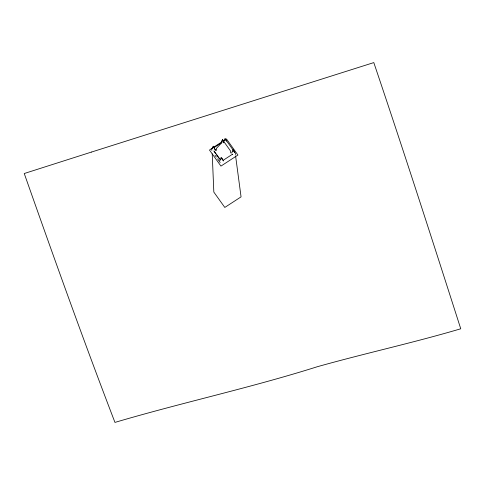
<?xml version="1.0" encoding="UTF-8"?>
<svg xmlns="http://www.w3.org/2000/svg" width="485" height="485" viewBox="0 0 485 485"><rect width="100%" height="100%" fill="white"/><g stroke="black" fill="none" stroke-linecap="round" stroke-linejoin="round"><path stroke-width="0.73" d="M212.478 148.361L212.873 146.615L213.503 146.203L214.667 148.749L214.073 147.925M224.325 140.65L224.719 138.904L225.349 138.492L226.513 141.038L225.622 139.801M220.481 159.553L220.875 157.807L221.506 157.395L222.67 159.947L221.784 158.704M232.327 151.841L232.721 150.095L233.352 149.683L234.516 152.229L233.928 151.405M223.7 142.802L224.088 141.596L222.973 140.038L221.318 141.111L221.942 142.493L216.365 148.465L216.546 150.489M212.278 148.331L211.727 149.125L211.836 150.362M223.573 141.414L224.125 140.614M220.287 159.523L219.729 160.317L220.439 159.862L213.988 150.841M232.133 151.805L231.624 153.133M222.53 141.117L222.585 139.541L222.833 141.171M222.706 139.716L222.403 139.662M212.618 147.907L209.484 150.065L220.954 166.1L237.923 155.048L226.44 138.898M213.873 147.088L222.045 141.766M223.3 140.947L224.555 140.129M214.03 147.628L221.784 142.578M223.118 160.329L232.661 154.115L232.709 154.642M223.597 142.196L224.822 142.96L230.533 150.95L230.714 152.975M225.664 139.613L235.437 153.278L235.552 154.521M213.818 147.331L215.637 150.332L214.552 148.822M221.821 158.522L223.591 160.996M214.037 151.375L215.752 153.775M216.613 154.982L219.196 158.583M215 155.279L216.298 157.085M217.589 158.898L220.184 162.517M235.589 155.873L241.057 196.862L224.81 207.441L213.83 192.09L212.224 153.836M91.453 152.072L24.25 173.515C53.593 256.789 83.299 339.973 114.951 422.405C182.008 402.586 250.472 387.867 317.172 366.769C364.835 353.359 413.256 342.828 460.75 328.781C432.299 239.881 403.684 151.029 373.802 62.595L91.453 152.072"/></g></svg>
